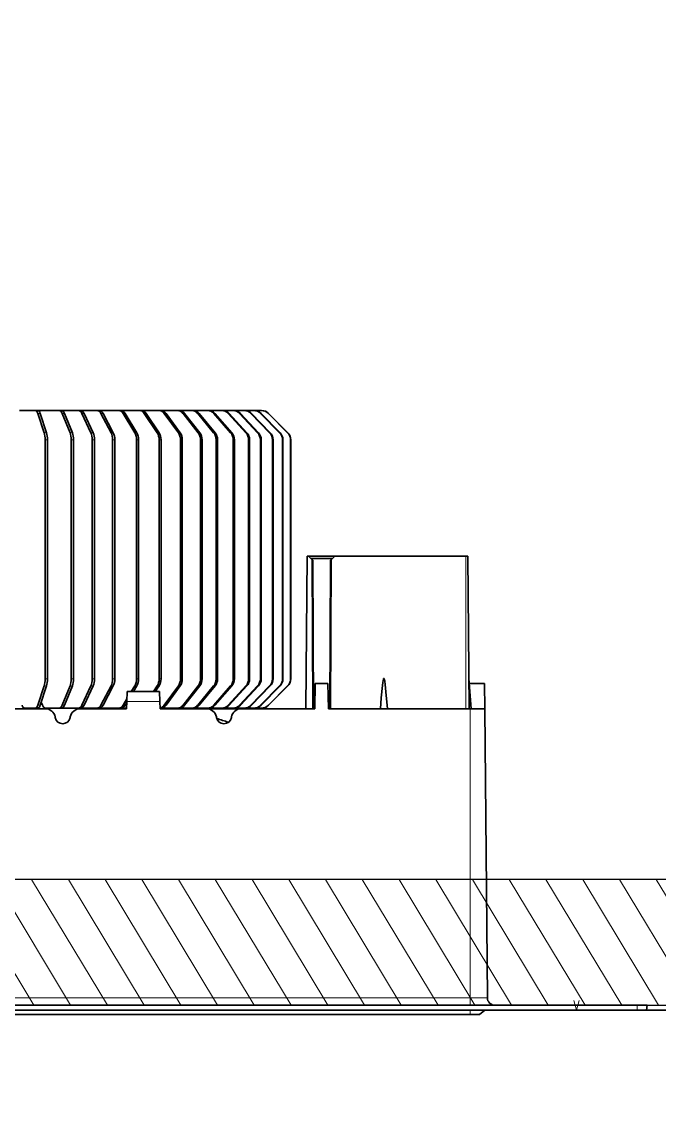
# Model space of a CAD drawing. Header units: inches. Extents: x 258415 to 640093, y 441672 to 945769.
# Drawn here: x 329299.1 to 329425.5, y 462700.9 to 462919.1 of the extents above; entities that cross this region are included whole.
import ezdxf

# ---------------------------------------------------------------- set-up
doc = ezdxf.new("R2010")
doc.units = ezdxf.units.IN
doc.header["$MEASUREMENT"] = 0
for name, color, linetype in [('CQ Grg Gypsum', 41, 'Continuous'), ('CQ Light Elevation', 4, 'Continuous'), ('CQ section wall', 3, 'Continuous'), ('CQ Wall hatch_CHB', 8, 'Continuous')]:
    doc.layers.add(name, color=color, linetype=linetype)
doc.layers.add('CQ Gypsum Hatch', color=8, linetype='Continuous', lineweight=20)
doc.layers.add('CQ Lighting', color=5, linetype='Continuous', lineweight=0)

# ---------------------------------------------------------------- blocks, each defined once
blk = doc.blocks.new('section c and d ff12')
at = {"layer": 'CQ Wall hatch_CHB', "ltscale": 300, "extrusion": (1.65644e-08, -2.02966e-09, 1)}
h = blk.add_hatch(dxfattribs=at)
h.set_pattern_fill('AR-CONC', color=256, scale=10, angle=-13.9714, style=0)
h.set_pattern_definition([(36.028577, (7745.6, -14615.695), (68.0890203, -23.40695), [7.5, -82.5]), (341.028577, (7745.6, -14615.695), (4.696116, 76.343932), [6, -66]), (86.480021, (7751.27, -14617.646), (72.7851354, 52.936981), [6.374019, -70.114211]), (32.212777, (7750.43, -14596.29), (99.570572, -41.829513), [11.25, -123.75]), (82.664212, (7758.72, -14599.77), (114.220033, 71.96377), [9.561034, -105.171376]), (337.21274, (7750.43, -14596.29), (114.220033, 71.96377), [9, -99]), (7.028577, (7758.923, -14603.554), (48.2040844, -53.482392), [7.5, -82.5]), (312.028577, (7758.92, -14603.55), (41.119588, 64.495185), [6, -66]), (57.480021, (7762.94, -14608.01), (89.323671, 11.012793), [6.374019, -70.114211]), (23.5285767, (7745.598, -14615.695), (9.2173322, 32.010976), [0, -65.2, 0, -67, 0, -66.25]), (353.528577, (7745.598, -14615.695), (35.0512903, 31.9228578), [0, -38.2, 0, -63.7, 0, -25.25]), (313.5285767, (7723.957, -14610.311), (51.2584374, -15.0772595), [0, -25, 0, -78, 0, -103.5]), (303.528577, (7714.253, -14607.897), (59.0102484, -4.3659754), [0, -32.5, 0, -51.8, 0, -73.5])])
h.paths.add_polyline_path([(327558.05, 463573.85), (327558.05, 463323.85), (332240.08, 463323.85), (332240.08, 463573.85)])
h.paths.add_polyline_path([(327558.05, 459623.85), (327558.05, 459373.85), (332240.08, 459373.85), (332240.08, 459623.85)])
blk = doc.blocks.new('T.HC0E0.HQ12 side 1')
at = {"layer": 'CQ Lighting', "color": 1, "lineweight": 35, "ltscale": 0.080116}
blk.add_line((441505.44, 518936.82), (441508.64, 518936.82), dxfattribs=at)
at = {"layer": 'CQ Lighting', "color": 1, "lineweight": 35, "ltscale": 0.011819}
for p, q in [((441508.64, 518936.82), (441509.12, 518936.82)), ((441509.12, 518877.72), (441508.64, 518877.72))]:
    blk.add_line(p, q, dxfattribs=at)
at = {"layer": 'CQ Lighting', "color": 1, "lineweight": 35, "ltscale": 0.100655}
for p, q in [((441509.11, 518936.23), (441510.35, 518932.4)), ((441509.58, 518936.23), (441510.82, 518932.4)), ((441509.11, 518878.3), (441510.35, 518882.13)), ((441509.58, 518878.3), (441510.82, 518882.13))]:
    blk.add_line(p, q, dxfattribs=at)
at = {"layer": 'CQ Lighting', "color": 1, "lineweight": 13, "ltscale": 0.011819}
for p, q in [((441509.11, 518936.23), (441509.58, 518936.23)), ((441510.35, 518932.4), (441510.82, 518932.4)), ((441510.54, 518930.99), (441511.02, 518930.99)), ((441511.02, 518883.55), (441510.54, 518883.55)), ((441510.82, 518882.13), (441510.35, 518882.13)), ((441509.58, 518878.3), (441509.11, 518878.3))]:
    blk.add_line(p, q, dxfattribs=at)
at = {"layer": 'CQ Lighting', "color": 1, "lineweight": 35, "ltscale": 0.006295}
blk.add_line((441509.12, 518936.82), (441509.37, 518936.82), dxfattribs=at)
blk.add_line((441509.12, 518936.82), (441509.37, 518936.82), dxfattribs=at)
blk.add_line((441509.12, 518936.82), (441509.37, 518936.82), dxfattribs=at)
blk.add_line((441509.12, 518936.82), (441509.37, 518936.82), dxfattribs=at)
blk.add_line((441509.12, 518936.82), (441509.37, 518936.82), dxfattribs=at)
at = {"layer": 'CQ Lighting', "color": 1, "lineweight": 35, "ltscale": 0.006296}
blk.add_line((441509.12, 518936.82), (441509.37, 518936.82), dxfattribs=at)
blk.add_line((441509.12, 518936.82), (441509.37, 518936.82), dxfattribs=at)
blk.add_line((441509.12, 518936.82), (441509.37, 518936.82), dxfattribs=at)
blk.add_line((441509.12, 518936.82), (441509.37, 518936.82), dxfattribs=at)
blk.add_line((441509.12, 518936.82), (441509.37, 518936.82), dxfattribs=at)
blk.add_line((441509.12, 518936.82), (441509.37, 518936.82), dxfattribs=at)
blk.add_line((441509.12, 518936.82), (441509.37, 518936.82), dxfattribs=at)
blk.add_line((441509.12, 518936.82), (441509.37, 518936.82), dxfattribs=at)
at = {"layer": 'CQ Lighting', "color": 1, "lineweight": 35, "ltscale": 0.100089}
blk.add_line((441509.37, 518936.82), (441513.37, 518936.82), dxfattribs=at)
at = {"layer": 'CQ Lighting', "color": 1, "lineweight": 35, "ltscale": 0.115527}
blk.add_line((441512.55, 518936.82), (441517.17, 518936.82), dxfattribs=at)
at = {"layer": 'CQ Lighting', "color": 1, "lineweight": 35, "ltscale": 0.011419}
for p, q in [((441513.37, 518936.82), (441513.83, 518936.82)), ((441513.83, 518877.72), (441513.37, 518877.72))]:
    blk.add_line(p, q, dxfattribs=at)
at = {"layer": 'CQ Lighting', "color": 1, "lineweight": 35, "ltscale": 0.103325}
for p, q in [((441513.95, 518936.23), (441515.51, 518932.4)), ((441514.4, 518936.23), (441515.96, 518932.4)), ((441513.95, 518878.3), (441515.51, 518882.13)), ((441514.4, 518878.3), (441515.96, 518882.13))]:
    blk.add_line(p, q, dxfattribs=at)
at = {"layer": 'CQ Lighting', "color": 1, "lineweight": 13, "ltscale": 0.011419}
for p, q in [((441513.95, 518936.23), (441514.4, 518936.23)), ((441515.51, 518932.4), (441515.96, 518932.4)), ((441515.74, 518930.99), (441516.2, 518930.99)), ((441516.2, 518883.55), (441515.74, 518883.55)), ((441515.96, 518882.13), (441515.51, 518882.13)), ((441514.4, 518878.3), (441513.95, 518878.3))]:
    blk.add_line(p, q, dxfattribs=at)
at = {"layer": 'CQ Lighting', "color": 1, "lineweight": 35, "ltscale": 0.130402}
blk.add_line((441515.65, 518936.82), (441520.86, 518936.82), dxfattribs=at)
at = {"layer": 'CQ Lighting', "color": 1, "lineweight": 35, "ltscale": 0.011037}
for p, q in [((441517.17, 518936.82), (441517.61, 518936.82)), ((441517.61, 518877.72), (441517.17, 518877.72))]:
    blk.add_line(p, q, dxfattribs=at)
at = {"layer": 'CQ Lighting', "color": 1, "lineweight": 35, "ltscale": 0.105734}
blk.add_line((441517.83, 518936.23), (441519.63, 518932.4), dxfattribs=at)
at = {"layer": 'CQ Lighting', "color": 1, "lineweight": 13, "ltscale": 0.011037}
for p, q in [((441517.83, 518936.23), (441518.27, 518936.23)), ((441519.63, 518932.4), (441520.07, 518932.4)), ((441519.9, 518930.99), (441520.34, 518930.99)), ((441520.34, 518883.55), (441519.9, 518883.55)), ((441520.07, 518882.13), (441519.63, 518882.13)), ((441518.27, 518878.3), (441517.83, 518878.3))]:
    blk.add_line(p, q, dxfattribs=at)
at = {"layer": 'CQ Lighting', "color": 1, "lineweight": 35, "ltscale": 0.105733}
for p, q in [((441518.27, 518936.23), (441520.07, 518932.4)), ((441517.83, 518878.3), (441519.63, 518882.13)), ((441518.27, 518878.3), (441520.07, 518882.13))]:
    blk.add_line(p, q, dxfattribs=at)
at = {"layer": 'CQ Lighting', "color": 1, "lineweight": 35, "ltscale": 0.148094}
blk.add_line((441519.25, 518936.82), (441525.18, 518936.82), dxfattribs=at)
at = {"layer": 'CQ Lighting', "color": 1, "lineweight": 35, "ltscale": 0.010601}
for p, q in [((441520.86, 518936.82), (441521.29, 518936.82)), ((441594.46, 518907.92), (441594.04, 518907.92)), ((441521.29, 518877.72), (441520.86, 518877.72))]:
    blk.add_line(p, q, dxfattribs=at)
at = {"layer": 'CQ Lighting', "color": 1, "lineweight": 35, "ltscale": 0.108319}
for p, q in [((441521.61, 518936.23), (441523.64, 518932.4)), ((441522.04, 518936.23), (441524.07, 518932.4))]:
    blk.add_line(p, q, dxfattribs=at)
at = {"layer": 'CQ Lighting', "color": 1, "lineweight": 13, "ltscale": 0.010601}
for p, q in [((441521.61, 518936.23), (441522.04, 518936.23)), ((441523.64, 518932.4), (441524.07, 518932.4)), ((441523.95, 518930.99), (441524.38, 518930.99)), ((441524.38, 518883.55), (441523.95, 518883.55)), ((441524.07, 518882.13), (441523.64, 518882.13)), ((441522.04, 518878.3), (441521.61, 518878.3))]:
    blk.add_line(p, q, dxfattribs=at)
at = {"layer": 'CQ Lighting', "color": 1, "lineweight": 35, "ltscale": 0.164659}
blk.add_line((441522.7, 518936.82), (441529.29, 518936.82), dxfattribs=at)
at = {"layer": 'CQ Lighting', "color": 1, "lineweight": 35, "ltscale": 0.009983}
for p, q in [((441525.18, 518936.82), (441525.58, 518936.82)), ((441525.58, 518877.72), (441525.18, 518877.72))]:
    blk.add_line(p, q, dxfattribs=at)
at = {"layer": 'CQ Lighting', "color": 1, "lineweight": 35, "ltscale": 0.179971}
blk.add_line((441525.97, 518936.82), (441533.17, 518936.82), dxfattribs=at)
at = {"layer": 'CQ Lighting', "color": 1, "lineweight": 35, "ltscale": 0.111706}
for p, q in [((441526.03, 518936.23), (441528.33, 518932.4)), ((441526.43, 518936.23), (441528.73, 518932.4))]:
    blk.add_line(p, q, dxfattribs=at)
at = {"layer": 'CQ Lighting', "color": 1, "lineweight": 13, "ltscale": 0.009983}
for p, q in [((441526.03, 518936.23), (441526.43, 518936.23)), ((441528.33, 518932.4), (441528.73, 518932.4)), ((441528.69, 518930.99), (441529.09, 518930.99)), ((441529.09, 518883.55), (441528.69, 518883.55)), ((441528.73, 518882.13), (441528.33, 518882.13)), ((441526.43, 518878.3), (441526.03, 518878.3))]:
    blk.add_line(p, q, dxfattribs=at)
at = {"layer": 'CQ Lighting', "color": 1, "lineweight": 35, "ltscale": 0.193913}
blk.add_line((441529.04, 518936.82), (441536.8, 518936.82), dxfattribs=at)
at = {"layer": 'CQ Lighting', "color": 1, "lineweight": 35, "ltscale": 0.009289}
blk.add_line((441529.29, 518936.82), (441529.66, 518936.82), dxfattribs=at)
at = {"layer": 'CQ Lighting', "color": 1, "lineweight": 35, "ltscale": 0.115161}
for p, q in [((441530.23, 518936.23), (441532.8, 518932.4)), ((441530.61, 518936.23), (441533.17, 518932.4))]:
    blk.add_line(p, q, dxfattribs=at)
at = {"layer": 'CQ Lighting', "color": 1, "lineweight": 13, "ltscale": 0.009289}
for p, q in [((441530.23, 518936.23), (441530.61, 518936.23)), ((441532.8, 518932.4), (441533.17, 518932.4)), ((441533.19, 518930.99), (441533.56, 518930.99)), ((441533.56, 518883.55), (441533.19, 518883.55)), ((441533.17, 518882.13), (441532.8, 518882.13))]:
    blk.add_line(p, q, dxfattribs=at)
at = {"layer": 'CQ Lighting', "color": 1, "lineweight": 35, "ltscale": 0.204008}
blk.add_line((441531.49, 518936.82), (441539.65, 518936.82), dxfattribs=at)
at = {"layer": 'CQ Lighting', "color": 1, "lineweight": 35, "ltscale": 0.008525}
blk.add_line((441533.17, 518936.82), (441533.51, 518936.82), dxfattribs=at)
at = {"layer": 'CQ Lighting', "color": 1, "lineweight": 13, "ltscale": 0.008525}
for p, q in [((441534.2, 518936.23), (441534.55, 518936.23)), ((441537, 518932.4), (441537.35, 518932.4)), ((441537.43, 518930.99), (441537.77, 518930.99)), ((441537.77, 518883.55), (441537.43, 518883.55)), ((441537.35, 518882.13), (441537, 518882.13)), ((441534.55, 518878.3), (441534.2, 518878.3))]:
    blk.add_line(p, q, dxfattribs=at)
at = {"layer": 'CQ Lighting', "color": 1, "lineweight": 35, "ltscale": 0.118576}
for p, q in [((441534.2, 518936.23), (441537, 518932.4)), ((441534.55, 518936.23), (441537.35, 518932.4)), ((441534.2, 518878.3), (441537, 518882.13)), ((441534.55, 518878.3), (441537.35, 518882.13))]:
    blk.add_line(p, q, dxfattribs=at)
at = {"layer": 'CQ Lighting', "color": 1, "lineweight": 35, "ltscale": 0.007696}
for p, q in [((441536.8, 518936.82), (441537.11, 518936.82)), ((441537.11, 518877.72), (441536.8, 518877.72))]:
    blk.add_line(p, q, dxfattribs=at)
at = {"layer": 'CQ Lighting', "color": 1, "lineweight": 35, "ltscale": 0.141899}
blk.add_line((441537.11, 518936.82), (441542.79, 518936.82), dxfattribs=at)
at = {"layer": 'CQ Lighting', "color": 1, "lineweight": 35, "ltscale": 0.121856}
for p, q in [((441537.92, 518936.23), (441540.93, 518932.4)), ((441538.22, 518936.23), (441541.24, 518932.4)), ((441537.92, 518878.3), (441540.93, 518882.13)), ((441538.22, 518878.3), (441541.24, 518882.13))]:
    blk.add_line(p, q, dxfattribs=at)
at = {"layer": 'CQ Lighting', "color": 1, "lineweight": 13, "ltscale": 0.007696}
for p, q in [((441537.92, 518936.23), (441538.22, 518936.23)), ((441540.93, 518932.4), (441541.24, 518932.4)), ((441541.39, 518930.99), (441541.7, 518930.99)), ((441541.7, 518883.55), (441541.39, 518883.55)), ((441541.24, 518882.13), (441540.93, 518882.13)), ((441538.22, 518878.3), (441537.92, 518878.3))]:
    blk.add_line(p, q, dxfattribs=at)
at = {"layer": 'CQ Lighting', "color": 1, "lineweight": 35, "ltscale": 0.00699}
for p, q in [((441539.65, 518936.82), (441539.93, 518936.82)), ((441539.93, 518877.72), (441539.65, 518877.72))]:
    blk.add_line(p, q, dxfattribs=at)
at = {"layer": 'CQ Lighting', "color": 1, "lineweight": 35, "ltscale": 0.141941}
blk.add_line((441539.93, 518936.82), (441545.61, 518936.82), dxfattribs=at)
at = {"layer": 'CQ Lighting', "color": 1, "lineweight": 35, "ltscale": 0.124325}
for p, q in [((441540.83, 518936.23), (441544, 518932.4)), ((441541.11, 518936.23), (441544.28, 518932.4))]:
    blk.add_line(p, q, dxfattribs=at)
at = {"layer": 'CQ Lighting', "color": 1, "lineweight": 13, "ltscale": 0.00699}
for p, q in [((441540.83, 518936.23), (441541.11, 518936.23)), ((441544, 518932.4), (441544.28, 518932.4)), ((441544.49, 518930.99), (441544.77, 518930.99)), ((441544.77, 518883.55), (441544.49, 518883.55)), ((441544.28, 518882.13), (441544, 518882.13)), ((441541.11, 518878.3), (441540.83, 518878.3))]:
    blk.add_line(p, q, dxfattribs=at)
at = {"layer": 'CQ Lighting', "color": 1, "lineweight": 35, "ltscale": 0.00606}
for p, q in [((441542.79, 518936.82), (441543.03, 518936.82)), ((441543.03, 518877.72), (441542.79, 518877.72))]:
    blk.add_line(p, q, dxfattribs=at)
at = {"layer": 'CQ Lighting', "color": 1, "lineweight": 35, "ltscale": 0.119439}
blk.add_line((441543.03, 518936.82), (441547.81, 518936.82), dxfattribs=at)
at = {"layer": 'CQ Lighting', "color": 1, "lineweight": 35, "ltscale": 0.127153}
for p, q in [((441544.02, 518936.23), (441547.37, 518932.4)), ((441544.26, 518936.23), (441547.61, 518932.4)), ((441544.02, 518878.3), (441547.37, 518882.13)), ((441544.26, 518878.3), (441547.61, 518882.13))]:
    blk.add_line(p, q, dxfattribs=at)
at = {"layer": 'CQ Lighting', "color": 1, "lineweight": 13, "ltscale": 0.00606}
for p, q in [((441544.02, 518936.23), (441544.26, 518936.23)), ((441547.37, 518932.4), (441547.61, 518932.4)), ((441547.88, 518930.99), (441548.13, 518930.99)), ((441548.13, 518883.55), (441547.88, 518883.55)), ((441547.61, 518882.13), (441547.37, 518882.13)), ((441544.26, 518878.3), (441544.02, 518878.3))]:
    blk.add_line(p, q, dxfattribs=at)
at = {"layer": 'CQ Lighting', "color": 1, "lineweight": 35, "ltscale": 0.005084}
for p, q in [((441545.61, 518936.82), (441545.81, 518936.82)), ((441545.81, 518877.72), (441545.61, 518877.72))]:
    blk.add_line(p, q, dxfattribs=at)
at = {"layer": 'CQ Lighting', "color": 1, "lineweight": 35, "ltscale": 0.129637}
for p, q in [((441546.9, 518936.23), (441550.4, 518932.4)), ((441547.11, 518936.23), (441550.6, 518932.4))]:
    blk.add_line(p, q, dxfattribs=at)
at = {"layer": 'CQ Lighting', "color": 1, "lineweight": 13, "ltscale": 0.005084}
for p, q in [((441546.9, 518936.23), (441547.11, 518936.23)), ((441550.4, 518932.4), (441550.6, 518932.4)), ((441550.94, 518930.99), (441551.14, 518930.99)), ((441551.14, 518883.55), (441550.94, 518883.55)), ((441550.6, 518882.13), (441550.4, 518882.13)), ((441547.11, 518878.3), (441546.9, 518878.3))]:
    blk.add_line(p, q, dxfattribs=at)
at = {"layer": 'CQ Lighting', "color": 1, "lineweight": 35, "ltscale": 0.004276}
for p, q in [((441547.81, 518936.82), (441547.98, 518936.82)), ((441547.98, 518877.72), (441547.81, 518877.72))]:
    blk.add_line(p, q, dxfattribs=at)
at = {"layer": 'CQ Lighting', "color": 1, "lineweight": 35, "ltscale": 0.051704}
blk.add_line((441547.98, 518936.82), (441550.04, 518936.82), dxfattribs=at)
at = {"layer": 'CQ Lighting', "color": 1, "lineweight": 13, "ltscale": 0.004275}
for p, q in [((441549.13, 518936.23), (441549.31, 518936.23)), ((441552.73, 518932.4), (441552.9, 518932.4)), ((441552.9, 518882.13), (441552.73, 518882.13)), ((441549.31, 518878.3), (441549.13, 518878.3))]:
    blk.add_line(p, q, dxfattribs=at)
at = {"layer": 'CQ Lighting', "color": 1, "lineweight": 35, "ltscale": 0.131337}
for p, q in [((441549.13, 518936.23), (441552.73, 518932.4)), ((441549.31, 518936.23), (441552.9, 518932.4)), ((441549.13, 518878.3), (441552.73, 518882.13)), ((441549.31, 518878.3), (441552.9, 518882.13))]:
    blk.add_line(p, q, dxfattribs=at)
at = {"layer": 'CQ Lighting', "color": 1, "lineweight": 35, "ltscale": 0.003235}
for p, q in [((441550.04, 518936.82), (441550.17, 518936.82)), ((441550.17, 518877.72), (441550.04, 518877.72))]:
    blk.add_line(p, q, dxfattribs=at)
at = {"layer": 'CQ Lighting', "color": 1, "lineweight": 35, "ltscale": 0.044035}
blk.add_line((441550.17, 518936.82), (441551.94, 518936.82), dxfattribs=at)
at = {"layer": 'CQ Lighting', "color": 1, "lineweight": 35, "ltscale": 0.133069}
for p, q in [((441551.41, 518936.23), (441555.11, 518932.4)), ((441551.54, 518936.23), (441555.24, 518932.4)), ((441551.41, 518878.3), (441555.11, 518882.13)), ((441551.54, 518878.3), (441555.24, 518882.13))]:
    blk.add_line(p, q, dxfattribs=at)
at = {"layer": 'CQ Lighting', "color": 1, "lineweight": 13, "ltscale": 0.003235}
for p, q in [((441551.41, 518936.23), (441551.54, 518936.23)), ((441551.54, 518878.3), (441551.41, 518878.3))]:
    blk.add_line(p, q, dxfattribs=at)
at = {"layer": 'CQ Lighting', "color": 1, "lineweight": 35, "ltscale": 0.002171}
for p, q in [((441551.94, 518936.82), (441552.02, 518936.82)), ((441552.02, 518877.72), (441551.94, 518877.72))]:
    blk.add_line(p, q, dxfattribs=at)
at = {"layer": 'CQ Lighting', "color": 1, "lineweight": 35, "ltscale": 0.036159}
blk.add_line((441552.02, 518936.82), (441553.47, 518936.82), dxfattribs=at)
at = {"layer": 'CQ Lighting', "color": 1, "lineweight": 35, "ltscale": 0.134331}
for p, q in [((441553.33, 518936.23), (441557.1, 518932.4)), ((441553.41, 518936.23), (441557.18, 518932.4)), ((441553.33, 518878.3), (441557.1, 518882.13)), ((441553.41, 518878.3), (441557.18, 518882.13))]:
    blk.add_line(p, q, dxfattribs=at)
at = {"layer": 'CQ Lighting', "color": 1, "lineweight": 13, "ltscale": 0.002171}
for p, q in [((441553.33, 518936.23), (441553.41, 518936.23)), ((441557.1, 518932.4), (441557.18, 518932.4)), ((441557.67, 518930.99), (441557.76, 518930.99)), ((441557.76, 518883.55), (441557.67, 518883.55)), ((441557.18, 518882.13), (441557.1, 518882.13)), ((441553.41, 518878.3), (441553.33, 518878.3))]:
    blk.add_line(p, q, dxfattribs=at)
at = {"layer": 'CQ Lighting', "color": 1, "lineweight": 35, "ltscale": 0.001089}
for p, q in [((441553.47, 518936.82), (441553.51, 518936.82)), ((441553.51, 518877.72), (441553.47, 518877.72))]:
    blk.add_line(p, q, dxfattribs=at)
at = {"layer": 'CQ Lighting', "color": 1, "lineweight": 35, "ltscale": 0.135098}
for p, q in [((441554.88, 518936.23), (441558.69, 518932.4)), ((441554.92, 518936.23), (441558.73, 518932.4)), ((441554.92, 518936.23), (441558.73, 518932.4)), ((441554.88, 518878.3), (441558.69, 518882.13)), ((441554.92, 518878.3), (441558.73, 518882.13))]:
    blk.add_line(p, q, dxfattribs=at)
at = {"layer": 'CQ Lighting', "color": 1, "lineweight": 13, "ltscale": 0.001089}
for p, q in [((441554.88, 518936.23), (441554.92, 518936.23)), ((441558.69, 518932.4), (441558.73, 518932.4)), ((441559.27, 518930.99), (441559.32, 518930.99)), ((441559.32, 518883.55), (441559.27, 518883.55)), ((441558.73, 518882.13), (441558.69, 518882.13)), ((441554.92, 518878.3), (441554.88, 518878.3))]:
    blk.add_line(p, q, dxfattribs=at)
at = {"layer": 'CQ Lighting', "color": 1, "lineweight": 13, "ltscale": 0.003236}
for p, q in [((441555.11, 518932.4), (441555.24, 518932.4)), ((441555.67, 518930.99), (441555.8, 518930.99)), ((441555.8, 518883.55), (441555.67, 518883.55)), ((441555.24, 518882.13), (441555.11, 518882.13))]:
    blk.add_line(p, q, dxfattribs=at)
at = {"layer": 'CQ Lighting', "color": 1, "lineweight": 35}
for p, q in [((441510.54, 518930.99), (441510.54, 518883.55)), ((441511.02, 518883.55), (441511.02, 518930.99)), ((441515.74, 518930.99), (441515.74, 518883.55)), ((441516.2, 518883.55), (441516.2, 518930.99)), ((441519.9, 518930.99), (441519.9, 518883.55)), ((441520.34, 518883.55), (441520.34, 518930.99)), ((441523.95, 518930.99), (441523.95, 518883.55)), ((441524.38, 518883.55), (441524.38, 518930.99)), ((441528.69, 518930.99), (441528.69, 518883.55)), ((441529.09, 518883.55), (441529.09, 518930.99)), ((441533.19, 518930.99), (441533.19, 518883.55)), ((441533.56, 518883.55), (441533.56, 518930.99)), ((441537.43, 518930.99), (441537.43, 518883.55)), ((441537.77, 518883.55), (441537.77, 518930.99)), ((441541.39, 518930.99), (441541.39, 518883.55)), ((441541.7, 518883.55), (441541.7, 518930.99)), ((441544.49, 518930.99), (441544.49, 518883.55)), ((441544.77, 518883.55), (441544.77, 518930.99)), ((441547.88, 518930.99), (441547.88, 518883.55)), ((441548.13, 518883.55), (441548.13, 518930.99)), ((441550.94, 518930.99), (441550.94, 518883.55)), ((441551.14, 518883.55), (441551.14, 518930.99)), ((441553.28, 518930.99), (441553.28, 518883.55)), ((441553.45, 518883.55), (441553.45, 518930.99)), ((441555.67, 518930.99), (441555.67, 518883.55)), ((441555.8, 518883.55), (441555.8, 518930.99)), ((441557.67, 518930.99), (441557.67, 518883.55)), ((441557.76, 518883.55), (441557.76, 518930.99)), ((441559.27, 518930.99), (441559.27, 518883.55)), ((441559.32, 518883.55), (441559.32, 518930.99)), ((441559.32, 518883.55), (441559.32, 518930.99)), ((441562.55, 518907.92), (441562.29, 518877.62)), ((441563.66, 518877.62), (441563.53, 518907.19)), ((441567.22, 518877.62), (441567.35, 518907.19)), ((441594.04, 518907.92), (441568.08, 518907.92)), ((441594.46, 518907.92), (441594.73, 518877.62)), ((441594.89, 518877.62), (441566.79, 518877.62)), ((441597.84, 518877.62), (441598.34, 518820.2)), ((441660.24, 518817.72), (441328.06, 518817.72)), ((441493.45, 518818.72), (441628.04, 518818.72)), ((441493.45, 518817.72), (441628.04, 518817.72)), ((441594.89, 518816.92), (441385.19, 518816.92))]:
    blk.add_line(p, q, dxfattribs=at)
at = {"layer": 'CQ Lighting', "color": 1, "lineweight": 13, "ltscale": 0.004276}
for p, q in [((441553.28, 518930.99), (441553.45, 518930.99)), ((441553.45, 518883.55), (441553.28, 518883.55))]:
    blk.add_line(p, q, dxfattribs=at)
at = {"layer": 'CQ Lighting', "color": 1, "lineweight": 35, "ltscale": 0.006255}
blk.add_line((441562.55, 518907.92), (441562.8, 518907.92), dxfattribs=at)
at = {"layer": 'CQ Lighting', "color": 1, "lineweight": 35, "ltscale": 0.13185}
blk.add_line((441568.08, 518907.92), (441562.8, 518907.92), dxfattribs=at)
at = {"layer": 'CQ Lighting', "color": 1, "lineweight": 35, "ltscale": 0.025749}
for p, q in [((441562.8, 518907.92), (441563.53, 518907.19)), ((441568.08, 518907.92), (441567.35, 518907.19))]:
    blk.add_line(p, q, dxfattribs=at)
at = {"layer": 'CQ Lighting', "color": 1, "lineweight": 35, "ltscale": 0.106851}
blk.add_line((441567.58, 518907.42), (441563.3, 518907.42), dxfattribs=at)
at = {"layer": 'CQ Lighting', "color": 1, "lineweight": 35, "ltscale": 0.008877}
blk.add_line((441563.53, 518907.19), (441563.78, 518906.94), dxfattribs=at)
at = {"layer": 'CQ Lighting', "color": 1, "lineweight": 35, "ltscale": 0.008878}
blk.add_line((441567.35, 518907.19), (441567.1, 518906.94), dxfattribs=at)
at = {"layer": 'CQ Lighting', "color": 1, "lineweight": 13}
for p, q in [((441594.04, 518907.92), (441594.04, 518877.62)), ((441563.91, 518877.62), (441563.78, 518906.94)), ((441566.97, 518877.62), (441567.1, 518906.94)), ((441594.89, 518877.62), (441594.89, 518820.2)), ((441385.19, 518820.2), (441594.89, 518820.2))]:
    blk.add_line(p, q, dxfattribs=at)
at = {"layer": 'CQ Lighting', "color": 1, "lineweight": 35, "ltscale": 0.150785}
blk.add_line((441594.68, 518883.63), (441595.1, 518877.62), dxfattribs=at)
at = {"layer": 'CQ Lighting', "color": 1, "lineweight": 35, "ltscale": 0.025482}
blk.add_line((441594.68, 518883.63), (441594.75, 518882.62), dxfattribs=at)
at = {"layer": 'CQ Lighting', "color": 1, "lineweight": 35, "ltscale": 0.108318}
for p, q in [((441521.61, 518878.3), (441523.64, 518882.13)), ((441522.04, 518878.3), (441524.07, 518882.13))]:
    blk.add_line(p, q, dxfattribs=at)
at = {"layer": 'CQ Lighting', "color": 1, "lineweight": 35, "ltscale": 0.049594}
for p, q in [((441526.77, 518879.04), (441526.84, 518881.02)), ((441533.24, 518881.02), (441533.31, 518879.04))]:
    blk.add_line(p, q, dxfattribs=at)
at = {"layer": 'CQ Lighting', "color": 1, "lineweight": 35, "ltscale": 0.16}
blk.add_line((441526.84, 518881.02), (441533.24, 518881.02), dxfattribs=at)
at = {"layer": 'CQ Lighting', "color": 1, "lineweight": 35, "ltscale": 0.032511}
for p, q in [((441527.66, 518881.02), (441528.33, 518882.13)), ((441528.06, 518881.02), (441528.73, 518882.13))]:
    blk.add_line(p, q, dxfattribs=at)
at = {"layer": 'CQ Lighting', "color": 1, "lineweight": 35, "ltscale": 0.033517}
blk.add_line((441532.05, 518881.02), (441532.8, 518882.13), dxfattribs=at)
at = {"layer": 'CQ Lighting', "color": 1, "lineweight": 35, "ltscale": 0.033516}
blk.add_line((441532.42, 518881.02), (441533.17, 518882.13), dxfattribs=at)
at = {"layer": 'CQ Lighting', "color": 1, "lineweight": 35, "ltscale": 0.124324}
for p, q in [((441540.83, 518878.3), (441544, 518882.13)), ((441541.11, 518878.3), (441544.28, 518882.13))]:
    blk.add_line(p, q, dxfattribs=at)
at = {"layer": 'CQ Lighting', "color": 1, "lineweight": 35, "ltscale": 0.129636}
for p, q in [((441546.9, 518878.3), (441550.4, 518882.13)), ((441547.11, 518878.3), (441550.6, 518882.13))]:
    blk.add_line(p, q, dxfattribs=at)
at = {"layer": 'CQ Lighting', "color": 1, "lineweight": 35, "ltscale": 0.125019}
for p, q in [((441564.09, 518877.62), (441564.18, 518882.62)), ((441566.79, 518877.62), (441566.7, 518882.62))]:
    blk.add_line(p, q, dxfattribs=at)
at = {"layer": 'CQ Lighting', "color": 1, "lineweight": 35, "ltscale": 0.063136}
blk.add_line((441566.7, 518882.62), (441564.18, 518882.62), dxfattribs=at)
at = {"layer": 'CQ Lighting', "color": 1, "lineweight": 35, "ltscale": 0.076234}
blk.add_line((441597.8, 518882.62), (441594.75, 518882.62), dxfattribs=at)
at = {"layer": 'CQ Lighting', "color": 1, "lineweight": 35, "ltscale": 0.125005}
blk.add_line((441597.84, 518877.62), (441597.8, 518882.62), dxfattribs=at)
at = {"layer": 'CQ Lighting', "color": 1, "lineweight": 35, "ltscale": 0.016083}
blk.add_line((441509.77, 518878.9), (441510.01, 518878.3), dxfattribs=at)
at = {"layer": 'CQ Lighting', "color": 1, "lineweight": 35, "ltscale": 0.036818}
blk.add_line((441526.03, 518878.3), (441526.79, 518879.57), dxfattribs=at)
at = {"layer": 'CQ Lighting', "color": 1, "lineweight": 35, "ltscale": 0.016265}
blk.add_line((441526.43, 518878.3), (441526.76, 518878.86), dxfattribs=at)
at = {"layer": 'CQ Lighting', "color": 1, "lineweight": 35, "ltscale": 0.035458}
for p, q in [((441526.72, 518877.62), (441526.77, 518879.04)), ((441533.36, 518877.62), (441533.31, 518879.04))]:
    blk.add_line(p, q, dxfattribs=at)
at = {"layer": 'CQ Lighting', "color": 1, "lineweight": 13, "ltscale": 0.163461}
blk.add_line((441526.77, 518879.04), (441533.31, 518879.04), dxfattribs=at)
at = {"layer": 'CQ Lighting', "color": 1, "lineweight": 35, "ltscale": 0.00029}
blk.add_line((441597.83, 518879.05), (441597.83, 518879.04), dxfattribs=at)
at = {"layer": 'CQ Lighting', "color": 1, "lineweight": 35, "ltscale": 0.226101}
blk.add_line((441510.57, 518877.62), (441501.53, 518877.62), dxfattribs=at)
at = {"layer": 'CQ Lighting', "color": 1, "lineweight": 35, "ltscale": 0.055698}
blk.add_line((441506.42, 518877.72), (441508.64, 518877.72), dxfattribs=at)
at = {"layer": 'CQ Lighting', "color": 1, "lineweight": 35, "ltscale": 0.0025}
blk.add_line((441506.54, 518877.72), (441506.54, 518877.62), dxfattribs=at)
at = {"layer": 'CQ Lighting', "color": 1, "lineweight": 35, "ltscale": 0.069584}
blk.add_line((441510.59, 518877.72), (441513.37, 518877.72), dxfattribs=at)
at = {"layer": 'CQ Lighting', "color": 1, "lineweight": 35, "ltscale": 0.080317}
blk.add_line((441513.95, 518877.72), (441517.17, 518877.72), dxfattribs=at)
at = {"layer": 'CQ Lighting', "color": 1, "lineweight": 35, "ltscale": 0.230386}
for p, q in [((441526.72, 518877.62), (441517.51, 518877.62)), ((441542.57, 518877.62), (441533.36, 518877.62))]:
    blk.add_line(p, q, dxfattribs=at)
at = {"layer": 'CQ Lighting', "color": 1, "lineweight": 35, "ltscale": 0.081351}
blk.add_line((441517.61, 518877.72), (441520.86, 518877.72), dxfattribs=at)
at = {"layer": 'CQ Lighting', "color": 1, "lineweight": 35, "ltscale": 0.097243}
blk.add_line((441521.29, 518877.72), (441525.18, 518877.72), dxfattribs=at)
at = {"layer": 'CQ Lighting', "color": 1, "lineweight": 35, "ltscale": 0.028626}
blk.add_line((441525.58, 518877.72), (441526.72, 518877.72), dxfattribs=at)
at = {"layer": 'CQ Lighting', "color": 1, "lineweight": 35, "ltscale": 0.003912}
blk.add_line((441533.51, 518877.72), (441533.35, 518877.72), dxfattribs=at)
at = {"layer": 'CQ Lighting', "color": 1, "lineweight": 35, "ltscale": 0.0822}
blk.add_line((441533.51, 518877.72), (441536.8, 518877.72), dxfattribs=at)
at = {"layer": 'CQ Lighting', "color": 1, "lineweight": 13, "ltscale": 0.012724}
blk.add_line((441535.31, 518877.72), (441535.81, 518877.62), dxfattribs=at)
at = {"layer": 'CQ Lighting', "color": 1, "lineweight": 35, "ltscale": 0.011042}
blk.add_line((441537.51, 518877.62), (441537.07, 518877.72), dxfattribs=at)
at = {"layer": 'CQ Lighting', "color": 1, "lineweight": 35, "ltscale": 0.063567}
blk.add_line((441537.11, 518877.72), (441539.65, 518877.72), dxfattribs=at)
at = {"layer": 'CQ Lighting', "color": 1, "lineweight": 35, "ltscale": 0.071216}
blk.add_line((441539.94, 518877.72), (441542.79, 518877.72), dxfattribs=at)
at = {"layer": 'CQ Lighting', "color": 1, "lineweight": 35, "ltscale": 0.173292}
blk.add_line((441542.57, 518877.62), (441549.51, 518877.62), dxfattribs=at)
at = {"layer": 'CQ Lighting', "color": 1, "lineweight": 35, "ltscale": 0.06452}
blk.add_line((441543.03, 518877.72), (441545.61, 518877.72), dxfattribs=at)
at = {"layer": 'CQ Lighting', "color": 1, "lineweight": 35, "ltscale": 0.049688}
blk.add_line((441545.82, 518877.72), (441547.81, 518877.72), dxfattribs=at)
at = {"layer": 'CQ Lighting', "color": 1, "lineweight": 35, "ltscale": 0.051621}
blk.add_line((441547.98, 518877.72), (441550.04, 518877.72), dxfattribs=at)
at = {"layer": 'CQ Lighting', "color": 1, "lineweight": 35, "ltscale": 0.364605}
blk.add_line((441564.09, 518877.62), (441549.51, 518877.62), dxfattribs=at)
at = {"layer": 'CQ Lighting', "color": 1, "lineweight": 35, "ltscale": 0.043948}
blk.add_line((441550.18, 518877.72), (441551.94, 518877.72), dxfattribs=at)
at = {"layer": 'CQ Lighting', "color": 1, "lineweight": 35, "ltscale": 0.036069}
blk.add_line((441552.03, 518877.72), (441553.47, 518877.72), dxfattribs=at)
at = {"layer": 'CQ Lighting', "color": 1, "lineweight": 35, "ltscale": 0.07375}
blk.add_line((441597.84, 518877.62), (441594.89, 518877.62), dxfattribs=at)
at = {"layer": 'CQ Lighting', "color": 1, "lineweight": 35, "ltscale": 0.018806}
blk.add_line((441595.1, 518877.62), (441595.85, 518877.62), dxfattribs=at)
at = {"layer": 'CQ Lighting', "color": 1, "lineweight": 35, "ltscale": 0.002736}
for p, q in [((441512.56, 518875.86), (441512.54, 518875.97)), ((441515.52, 518875.86), (441515.54, 518875.97)), ((441544.56, 518875.86), (441544.54, 518875.97)), ((441547.52, 518875.86), (441547.54, 518875.97))]:
    blk.add_line(p, q, dxfattribs=at)
at = {"layer": 'CQ Lighting', "color": 1, "lineweight": 13, "ltscale": 0.086275}
blk.add_line((441594.89, 518820.2), (441598.34, 518820.2), dxfattribs=at)
at = {"layer": 'CQ Lighting', "color": 1, "lineweight": 13, "ltscale": 0.037173}
blk.add_line((441594.89, 518820.2), (441594.89, 518818.72), dxfattribs=at)
at = {"layer": 'CQ Lighting', "color": 1, "lineweight": 13, "ltscale": 0.02}
blk.add_line((441594.89, 518817.72), (441594.89, 518816.92), dxfattribs=at)
at = {"layer": 'CQ Lighting', "color": 1, "lineweight": 35, "ltscale": 0.033399}
blk.add_line((441597.84, 518817.72), (441596.77, 518816.92), dxfattribs=at)
at = {"layer": 'CQ Lighting', "color": 1, "lineweight": 35, "ltscale": 0.000913}
blk.add_line((441609.61, 518818.72), (441609.57, 518818.72), dxfattribs=at)
at = {"layer": 'CQ Lighting', "color": 1, "lineweight": 35, "ltscale": 0.002942}
for p, q in [((441609.73, 518818.72), (441609.61, 518818.72)), ((441610.69, 518818.72), (441610.58, 518818.72))]:
    blk.add_line(p, q, dxfattribs=at)
at = {"layer": 'CQ Lighting', "color": 1, "lineweight": 35, "ltscale": 0.004565}
for p, q in [((441609.91, 518818.72), (441609.73, 518818.72)), ((441610.58, 518818.72), (441610.39, 518818.72)), ((441619.65, 518818.72), (441619.47, 518818.72)), ((441620.38, 518818.72), (441620.19, 518818.72)), ((441622.1, 518818.72), (441621.91, 518818.72)), ((441622.82, 518818.72), (441622.64, 518818.72))]:
    blk.add_line(p, q, dxfattribs=at)
at = {"layer": 'CQ Lighting', "color": 1, "lineweight": 35, "ltscale": 0.006087}
blk.add_line((441610.15, 518818.72), (441609.91, 518818.72), dxfattribs=at)
at = {"layer": 'CQ Lighting', "color": 1, "lineweight": 35, "ltscale": 0.005986}
blk.add_line((441610.39, 518818.72), (441610.15, 518818.72), dxfattribs=at)
at = {"layer": 'CQ Lighting', "color": 1, "lineweight": 35, "ltscale": 0.001015}
blk.add_line((441610.73, 518818.72), (441610.69, 518818.72), dxfattribs=at)
at = {"layer": 'CQ Lighting', "color": 1, "lineweight": 35, "ltscale": 0.000812}
for p, q in [((441619.37, 518818.72), (441619.34, 518818.72)), ((441620.51, 518818.72), (441620.48, 518818.72)), ((441621.81, 518818.72), (441621.78, 518818.72)), ((441622.95, 518818.72), (441622.92, 518818.72))]:
    blk.add_line(p, q, dxfattribs=at)
at = {"layer": 'CQ Lighting', "color": 1, "lineweight": 35, "ltscale": 0.002536}
for p, q in [((441619.47, 518818.72), (441619.37, 518818.72)), ((441620.48, 518818.72), (441620.38, 518818.72)), ((441621.91, 518818.72), (441621.81, 518818.72)), ((441622.92, 518818.72), (441622.82, 518818.72))]:
    blk.add_line(p, q, dxfattribs=at)
at = {"layer": 'CQ Lighting', "color": 1, "lineweight": 35, "ltscale": 0.006797}
blk.add_line((441619.93, 518818.72), (441619.65, 518818.72), dxfattribs=at)
at = {"layer": 'CQ Lighting', "color": 1, "lineweight": 35, "ltscale": 0.006696}
for p, q in [((441620.19, 518818.72), (441619.93, 518818.72)), ((441622.64, 518818.72), (441622.37, 518818.72))]:
    blk.add_line(p, q, dxfattribs=at)
at = {"layer": 'CQ Lighting', "color": 1, "lineweight": 35, "ltscale": 0.006798}
blk.add_line((441622.37, 518818.72), (441622.1, 518818.72), dxfattribs=at)
at = {"layer": 'CQ Lighting', "color": 1, "lineweight": 35, "ltscale": 0.05}
blk.add_line((441628.04, 518818.72), (441630.04, 518818.72), dxfattribs=at)
at = {"layer": 'CQ Lighting', "color": 1, "lineweight": 13, "ltscale": 0.025}
blk.add_line((441628.04, 518817.72), (441628.04, 518818.72), dxfattribs=at)
at = {"layer": 'CQ Lighting', "color": 1, "lineweight": 35, "ltscale": 0.046931}
blk.add_line((441628.04, 518817.72), (441629.92, 518817.72), dxfattribs=at)
at = {"layer": 'CQ Lighting', "color": 1, "lineweight": 35, "ltscale": 0.025188}
blk.add_line((441629.92, 518817.72), (441630.04, 518818.72), dxfattribs=at)
at = {"layer": 'CQ Lighting', "color": 1, "lineweight": 35, "ltscale": 0.047002}
blk.add_line((441594.89, 518816.92), (441596.77, 518816.92), dxfattribs=at)
at = {"layer": 'CQ Lighting', "color": 1, "lineweight": 35}
blk.add_lwpolyline([(441578.48, 518877.62), (441578.19, 518880.99), (441578.05, 518882.39), (441577.96, 518883.09), (441577.88, 518883.47), (441577.84, 518883.58), (441577.82, 518883.62), (441577.8, 518883.63), (441577.78, 518883.63), (441577.77, 518883.63), (441577.76, 518883.62), (441577.74, 518883.59), (441577.7, 518883.49), (441577.65, 518883.23), (441577.58, 518882.82), (441577.5, 518882.19), (441577.28, 518879.8), (441577.1, 518877.62)], dxfattribs=at)
at = {"layer": 'CQ Lighting', "color": 1, "lineweight": 13}
blk.add_lwpolyline([(441615.5, 518819.65), (441616.01, 518817.72), (441616.53, 518819.65)], dxfattribs=at)
at = {"layer": 'CQ Lighting', "color": 1, "lineweight": 35}
for centre, radius, start, end in [((441510.57, 518875.62), 2, 10, 90), ((441517.51, 518875.62), 2, 90, 170), ((441542.57, 518875.62), 2, 10, 90), ((441549.51, 518875.62), 2, 90, 170), ((441514.04, 518876.12), 1.5, 190, 350), ((441546.04, 518876.12), 1.5, 190, 350), ((441514.32, 518779.23), 101.09, 71.1779, 72.563), ((441599.84, 518820.22), 1.5, 180.5, 270)]:
    blk.add_arc(centre, radius, start, end, dxfattribs=at)
at = {"layer": 'CQ Lighting', "color": 1, "lineweight": 13}
blk.add_arc((441535.15, 518876.74), 1.41, 38.7913, 44.4568, dxfattribs=at)
at = {"layer": 'CQ Lighting', "color": 1, "lineweight": 35}
for centre, major_axis, ratio, start_param, end_param in [((441508.64, 518934.82), (0, 2), 0.325568, 5.497787, 6.283185), ((441509.12, 518934.82), (0, 2), 0.325568, 5.497787, 6.283185), ((441509.37, 518934.82), (0, 2), 0.406737, 0, 0.172793), ((441513.37, 518934.82), (0, 2), 0.406737, 5.497787, 6.283185), ((441513.83, 518934.82), (0, -2), 0.406737, 3.135293, 3.141593), ((441513.83, 518934.82), (0, 2), 0.406737, 5.497787, 6.283185), ((441517.17, 518934.82), (0, 2), 0.469472, 5.497787, 6.283185), ((441517.61, 518934.82), (0, -2), 0.469472, 3.134713, 3.141593), ((441517.61, 518934.82), (0, 2), 0.469472, 5.497787, 6.283185), ((441520.86, 518934.82), (0, 2), 0.529919, 5.497787, 6.283185), ((441521.29, 518934.82), (0, -2), 0.529919, 3.134397, 3.141593), ((441521.29, 518934.82), (0, 2), 0.529919, 5.497787, 6.283185), ((441525.18, 518934.82), (0, 2), 0.601815, 5.497787, 6.283185), ((441525.58, 518934.82), (0, -2), 0.601815, 3.134143, 3.141593), ((441525.58, 518934.82), (0, 2), 0.601815, 5.497787, 6.283185), ((441529.29, 518934.82), (0, 2), 0.669131, 5.497787, 6.283185), ((441529.66, 518934.82), (0, -2), 0.669131, 3.134063, 3.141593), ((441529.66, 518934.82), (0, 2), 0.669131, 5.497787, 6.283185), ((441533.17, 518934.82), (0, 2), 0.731354, 5.497787, 6.283185), ((441533.51, 518934.82), (0, -2), 0.731354, 3.134111, 3.141593), ((441533.51, 518934.82), (0, 2), 0.731354, 5.497787, 6.283185), ((441536.8, 518934.82), (0, 2), 0.788011, 5.497787, 6.283185), ((441537.11, 518934.82), (0, -2), 0.788011, 3.134214, 3.141593), ((441537.11, 518934.82), (0, 2), 0.788011, 5.497787, 6.283185), ((441538.56, 518934.82), (0, -2), 0.939693, 3.141593, 3.148437), ((441538.73, 518934.82), (0, -2), 0.939693, 3.141593, 3.147592), ((441539.65, 518934.82), (0, 2), 0.829038, 5.497787, 6.283185), ((441539.93, 518934.82), (0, -2), 0.829038, 3.134449, 3.141593), ((441539.93, 518934.82), (0, 2), 0.829038, 5.497787, 6.283185), ((441540.54, 518934.82), (0, -2), 0.965926, 3.141593, 3.148018), ((441540.67, 518934.82), (0, -2), 0.965926, 3.141593, 3.147145), ((441542.24, 518934.82), (0, -2), 0.984808, 3.141593, 3.147868), ((441542.33, 518934.82), (0, -2), 0.984808, 3.141593, 3.146613), ((441542.79, 518934.82), (0, 2), 0.87462, 5.497787, 6.283185), ((441543.03, 518934.82), (0, -2), 0.87462, 3.134753, 3.141593), ((441543.03, 518934.82), (0, 2), 0.87462, 5.497787, 6.283185), ((441545.61, 518934.82), (0, 2), 0.913545, 5.497787, 6.283185), ((441545.81, 518934.82), (0, -2), 0.913545, 3.135084, 3.141593), ((441545.81, 518934.82), (0, 2), 0.913545, 5.497787, 6.283185), ((441547.81, 518934.82), (0, 2), 0.939693, 5.497787, 6.283185), ((441547.98, 518934.82), (0, -2), 0.939693, 3.135508, 3.141593), ((441547.98, 518934.82), (0, 2), 0.939693, 5.497787, 6.283185), ((441550.04, 518934.82), (0, 2), 0.965926, 5.497787, 6.283185), ((441550.17, 518934.82), (0, -2), 0.965926, 3.136049, 3.141593), ((441550.17, 518934.82), (0, 2), 0.965926, 5.497787, 6.283185), ((441551.94, 518934.82), (0, 2), 0.984808, 5.497787, 6.283185), ((441552.02, 518934.82), (0, 2), 0.984808, 5.497787, 6.283185), ((441553.47, 518934.82), (0, 2), 0.996195, 5.497787, 6.283185), ((441553.51, 518934.82), (0, -2), 0.996195, 2.356194, 3.141593), ((441553.51, 518934.82), (0, 2), 0.996195, 5.497787, 6.283185), ((441509.89, 518930.99), (0, 2), 0.325568, 4.712389, 5.497787), ((441510.36, 518930.99), (0, 2), 0.325568, 4.712389, 5.497787), ((441514.93, 518930.99), (0, 2), 0.406737, 4.712389, 5.497787), ((441515.39, 518930.99), (0, 2), 0.406737, 4.712389, 5.497787), ((441518.96, 518930.99), (0, 2), 0.469472, 4.712389, 5.497787), ((441519.41, 518930.99), (0, 2), 0.469472, 4.712389, 5.497787), ((441522.89, 518930.99), (0, 2), 0.529919, 4.712389, 5.497787), ((441523.32, 518930.99), (0, 2), 0.529919, 4.712389, 5.497787), ((441527.48, 518930.99), (0, 2), 0.601815, 4.712389, 5.497787), ((441527.88, 518930.99), (0, 2), 0.601815, 4.712389, 5.497787), ((441531.85, 518930.99), (0, 2), 0.669131, 4.712389, 5.497787), ((441532.22, 518930.99), (0, 2), 0.669131, 4.712389, 5.497787), ((441535.97, 518930.99), (0, 2), 0.731354, 4.712389, 5.497787), ((441536.31, 518930.99), (0, 2), 0.731354, 4.712389, 5.497787), ((441539.82, 518930.99), (0, 2), 0.788011, 4.712389, 5.497787), ((441540.13, 518930.99), (0, 2), 0.788011, 4.712389, 5.497787), ((441542.83, 518930.99), (0, 2), 0.829038, 4.712389, 5.497787), ((441543.11, 518930.99), (0, 2), 0.829038, 4.712389, 5.497787), ((441546.13, 518930.99), (0, 2), 0.87462, 4.712389, 5.497787), ((441546.38, 518930.99), (0, 2), 0.87462, 4.712389, 5.497787), ((441549.11, 518930.99), (0, 2), 0.913545, 4.712389, 5.497787), ((441549.31, 518930.99), (0, 2), 0.913545, 4.712389, 5.497787), ((441551.4, 518930.99), (0, 2), 0.939693, 4.712389, 5.497787), ((441551.57, 518930.99), (0, 2), 0.939693, 4.712389, 5.497787), ((441553.74, 518930.99), (0, 2), 0.965926, 4.712389, 5.497787), ((441553.87, 518930.99), (0, 2), 0.965926, 4.712389, 5.497787), ((441555.71, 518930.99), (0, 2), 0.984808, 4.712389, 5.497787), ((441555.79, 518930.99), (0, 2), 0.984808, 4.712389, 5.497787), ((441557.28, 518930.99), (0, 2), 0.996195, 4.712389, 5.497787), ((441557.33, 518930.99), (0, -2), 0.996195, 1.570796, 2.356194), ((441557.33, 518930.99), (0, 2), 0.996195, 4.712389, 5.497787), ((441509.89, 518883.55), (0, 2), 0.325568, 3.926991, 4.712389), ((441510.36, 518883.55), (0, 2), 0.325568, 3.926991, 4.712389), ((441514.93, 518883.55), (0, 2), 0.406737, 3.926991, 4.712389), ((441515.39, 518883.55), (0, 2), 0.406737, 3.926991, 4.712389), ((441518.96, 518883.55), (0, 2), 0.469472, 3.926991, 4.712389), ((441519.41, 518883.55), (0, 2), 0.469472, 3.926991, 4.712389), ((441522.89, 518883.55), (0, 2), 0.529919, 3.926991, 4.712389), ((441523.32, 518883.55), (0, 2), 0.529919, 3.926991, 4.712389), ((441527.48, 518883.55), (0, 2), 0.601815, 3.926991, 4.712389), ((441527.88, 518883.55), (0, 2), 0.601815, 3.926991, 4.712389), ((441531.85, 518883.55), (0, 2), 0.669131, 3.926991, 4.712389), ((441532.22, 518883.55), (0, 2), 0.669131, 3.926991, 4.712389), ((441535.97, 518883.55), (0, 2), 0.731354, 3.926991, 4.712389), ((441536.31, 518883.55), (0, 2), 0.731354, 3.926991, 4.712389), ((441539.82, 518883.55), (0, 2), 0.788011, 3.926991, 4.712389), ((441540.13, 518883.55), (0, 2), 0.788011, 3.926991, 4.712389), ((441542.83, 518883.55), (0, 2), 0.829038, 3.926991, 4.712389), ((441543.11, 518883.55), (0, 2), 0.829038, 3.926991, 4.712389), ((441546.13, 518883.55), (0, 2), 0.87462, 3.926991, 4.712389), ((441546.38, 518883.55), (0, 2), 0.87462, 3.926991, 4.712389), ((441549.11, 518883.55), (0, 2), 0.913545, 3.926991, 4.712389), ((441549.31, 518883.55), (0, 2), 0.913545, 3.926991, 4.712389), ((441551.4, 518883.55), (0, 2), 0.939693, 3.926991, 4.712389), ((441551.57, 518883.55), (0, 2), 0.939693, 3.926991, 4.712389), ((441553.74, 518883.55), (0, 2), 0.965926, 3.926991, 4.712389), ((441553.87, 518883.55), (0, 2), 0.965926, 3.926991, 4.712389), ((441555.71, 518883.55), (0, 2), 0.984808, 3.926991, 4.712389), ((441555.79, 518883.55), (0, 2), 0.984808, 3.926991, 4.712389), ((441557.28, 518883.55), (0, 2), 0.996195, 3.926991, 4.712389), ((441557.33, 518883.55), (0, -2), 0.996195, 0.785398, 1.570796), ((441557.33, 518883.55), (0, 2), 0.996195, 3.926991, 4.712389), ((441506.42, 518879.72), (0, 2), 0.325568, 2.356194, 3.141593), ((441508.64, 518879.72), (0, 2), 0.325568, 3.141593, 3.926991), ((441509.12, 518879.72), (0, 2), 0.325568, 3.141593, 3.926991), ((441510.59, 518879.72), (0, 2), 0.406737, 2.356194, 3.141593), ((441513.37, 518879.72), (0, 2), 0.406737, 3.141593, 3.926991), ((441513.83, 518879.72), (0, 2), 0.406737, 3.141593, 3.926991), ((441513.95, 518879.72), (0, 2), 0.469472, 3.070524, 3.141593), ((441517.17, 518879.72), (0, 2), 0.469472, 3.141593, 3.926991), ((441517.61, 518879.72), (0, 2), 0.469472, 3.141593, 3.926991), ((441520.86, 518879.72), (0, 2), 0.529919, 3.141593, 3.926991), ((441521.29, 518879.72), (0, 2), 0.529919, 3.141593, 3.926991), ((441525.18, 518879.72), (0, 2), 0.601815, 3.141593, 3.926991), ((441525.58, 518879.72), (0, 2), 0.601815, 3.141593, 3.926991), ((441533.17, 518879.72), (0, 2), 0.731354, 3.26729, 3.926991), ((441533.51, 518879.72), (0, 2), 0.731354, 3.141593, 3.926991), ((441536.8, 518879.72), (0, 2), 0.788011, 3.141593, 3.926991), ((441537.11, 518879.72), (0, 2), 0.788011, 3.141593, 3.926991), ((441539.65, 518879.72), (0, 2), 0.829038, 3.141593, 3.926991), ((441539.93, 518879.72), (0, 2), 0.829038, 3.141593, 3.926991), ((441542.79, 518879.72), (0, 2), 0.87462, 3.141593, 3.926991), ((441543.03, 518879.72), (0, 2), 0.87462, 3.141593, 3.926991), ((441545.61, 518879.72), (0, 2), 0.913545, 3.141593, 3.926991), ((441545.81, 518879.72), (0, 2), 0.913545, 3.141593, 3.926991), ((441547.81, 518879.72), (0, 2), 0.939693, 3.141593, 3.926991), ((441547.98, 518879.72), (0, 2), 0.939693, 3.141593, 3.926991), ((441550.04, 518879.72), (0, 2), 0.965926, 3.141593, 3.926991), ((441550.17, 518879.72), (0, 2), 0.965926, 3.141593, 3.926991), ((441551.94, 518879.72), (0, 2), 0.984808, 3.141593, 3.926991), ((441552.02, 518879.72), (0, 2), 0.984808, 3.141593, 3.926991), ((441553.47, 518879.72), (0, 2), 0.996195, 3.141593, 3.926991), ((441553.51, 518879.72), (0, 2), 0.996195, 3.141593, 3.926991)]:
    blk.add_ellipse(centre, major_axis=major_axis, ratio=ratio, start_param=start_param, end_param=end_param, dxfattribs=at)

msp = doc.modelspace()

# ---------------------------------------------------------------- hatches: boundary and pattern name
at = {"layer": 'CQ Gypsum Hatch'}
h = msp.add_hatch(dxfattribs=at)
h.set_pattern_fill('ANSI31', color=256, scale=50, angle=76.028577, style=0)
edge = h.paths.add_edge_path()
edge.add_line((329906.166, 462748.854), (328060.172, 462748.854))
edge.add_line((328060.172, 462748.854), (328060.172, 462773.854))
edge.add_line((328060.172, 462773.854), (328015.172, 462773.854))
edge.add_line((328015.172, 462773.854), (328015.172, 462748.854))
edge.add_line((328015.172, 462748.854), (328035.172, 462748.854))
edge.add_line((328035.172, 462748.854), (328035.172, 462723.855))
edge.add_line((328035.172, 462723.855), (329931.166, 462723.855))
edge.add_line((329931.166, 462723.855), (329931.166, 462748.854))
edge.add_line((329931.166, 462748.854), (329951.166, 462748.854))
edge.add_line((329951.166, 462748.854), (329951.166, 462773.854))
edge.add_line((329951.166, 462773.854), (329906.166, 462773.854))
edge.add_line((329906.166, 462773.854), (329906.166, 462748.854))
edge.add_line((329906.166, 462748.854), (328060.172, 462748.854))

# ---------------------------------------------------------------- linework, layer by layer
at = {"layer": 'CQ Grg Gypsum', "elevation": 0}
msp.add_lwpolyline([(329906.166, 462748.854), (328060.172, 462748.854), (328060.172, 462773.854), (328015.172, 462773.854), (328015.172, 462748.854), (328035.172, 462748.854), (328035.172, 462723.855), (329931.166, 462723.855), (329931.166, 462748.854), (329951.166, 462748.854), (329951.166, 462773.854), (329906.166, 462773.854), (329906.166, 462748.854), (328060.172, 462748.854)], dxfattribs=at)

# ---------------------------------------------------------------- block references
at = {"layer": 'CQ Light Elevation'}
msp.add_blockref('T.HC0E0.HQ12 side 1', (-112206.866, -56094.863, 0), dxfattribs=at)
at = {"layer": 'CQ section wall'}
msp.add_blockref('section c and d ff12', (0, 0), dxfattribs=at)

doc.saveas('drawing.dxf')
